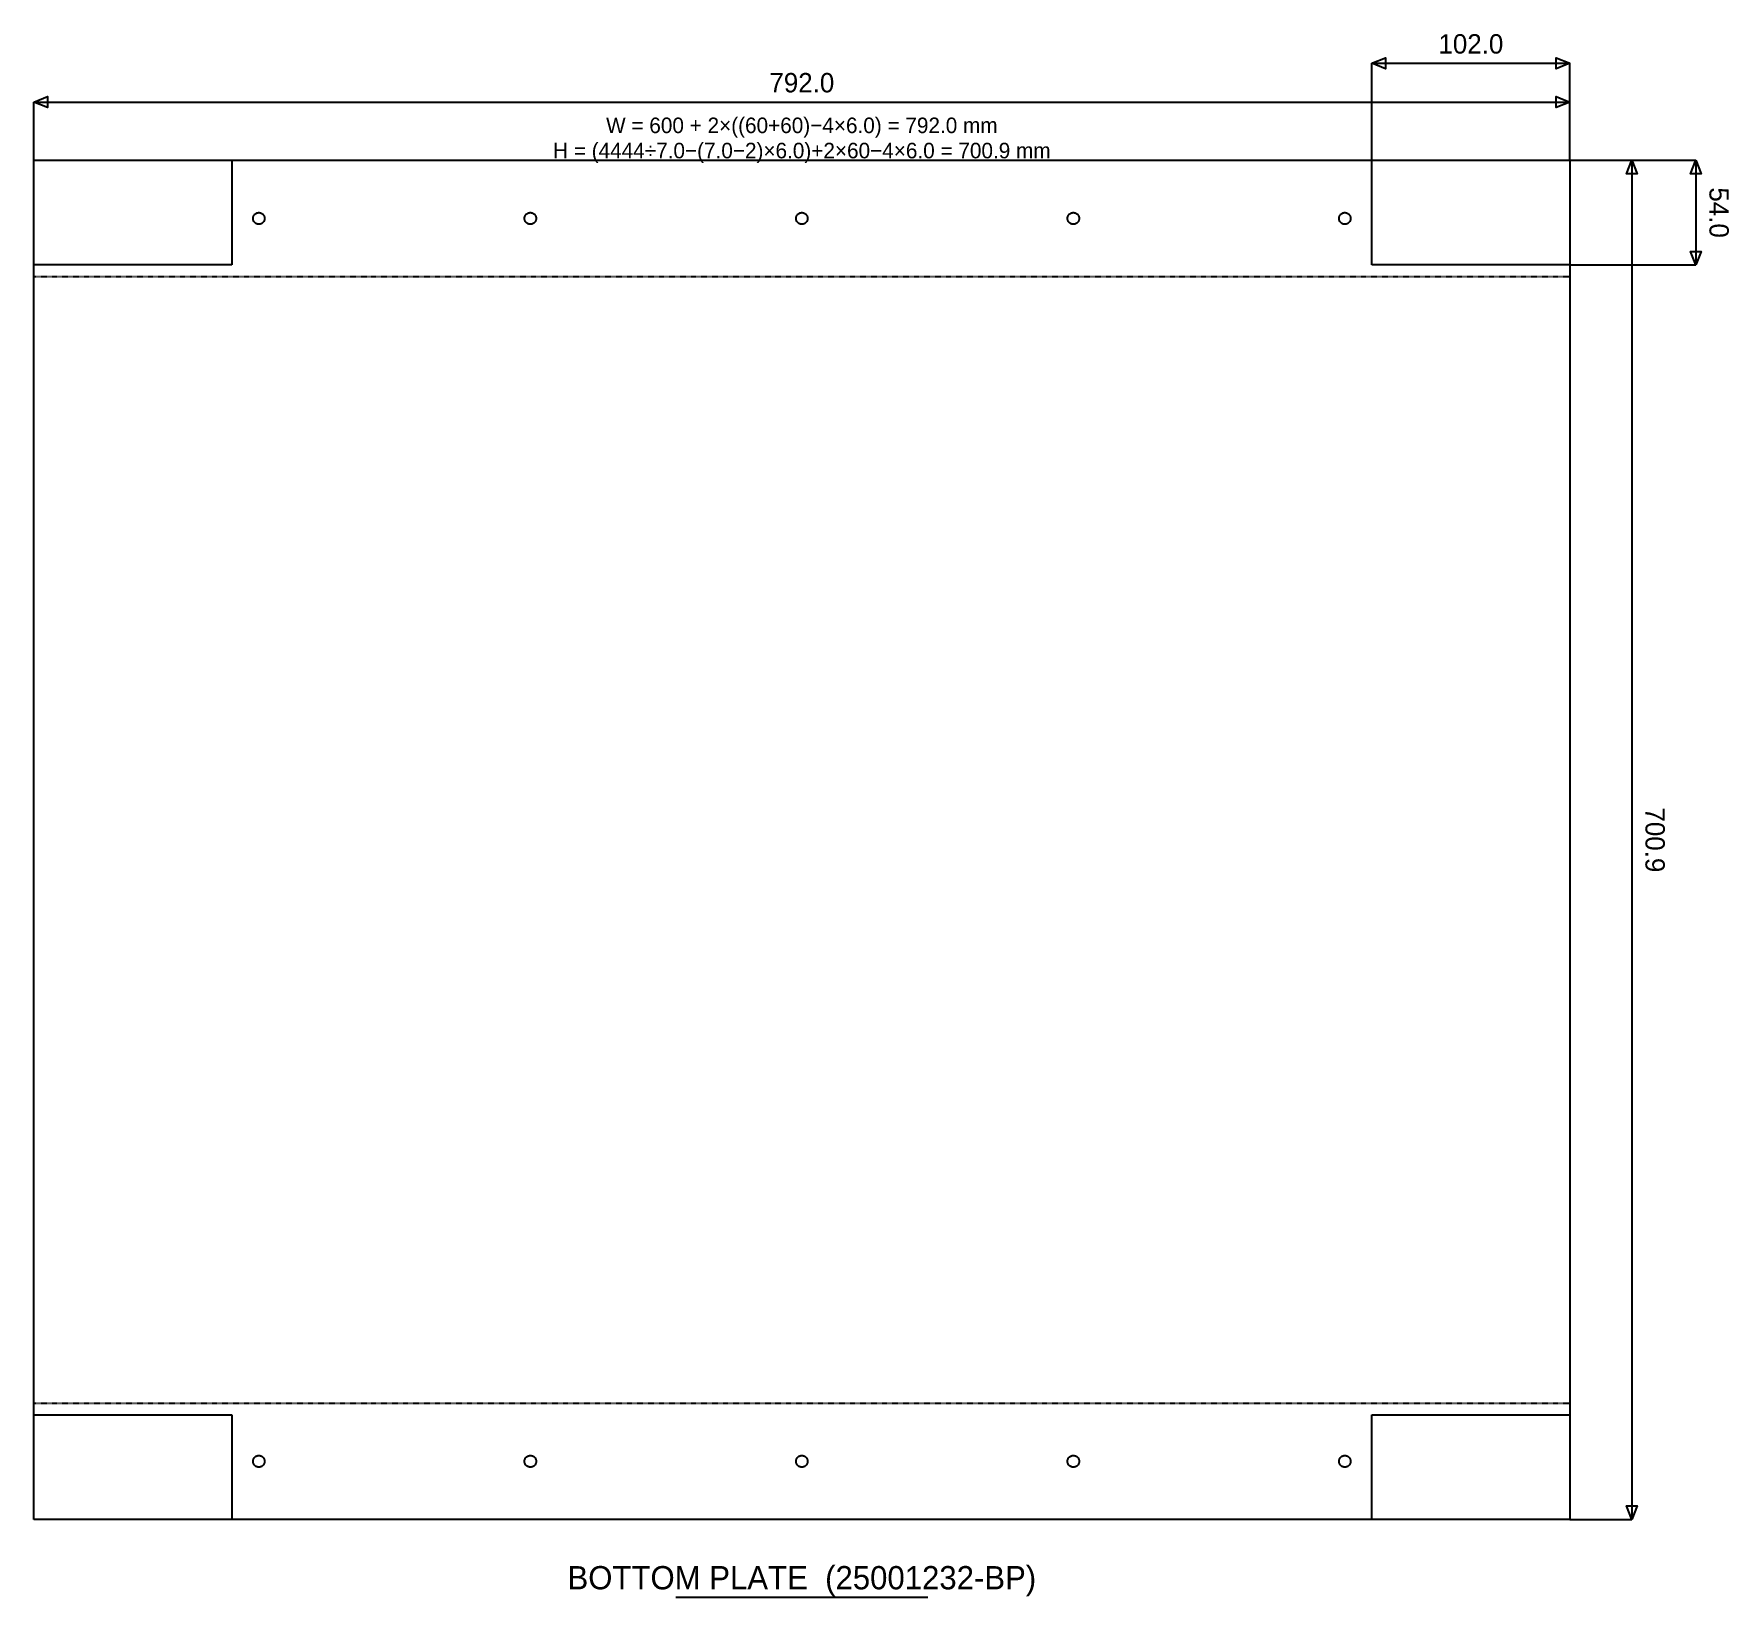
# Model space of a CAD drawing. Header units: millimetres. Extents: x 0 to 954, y -1000001 to 1016.
# Drawn here: x 80 to 954, y 210 to 1016 of the extents above; entities outside this region: 1.
import ezdxf
from ezdxf.enums import TextEntityAlignment as Align

# ---------------------------------------------------------------- set-up
doc = ezdxf.new("R2010")
doc.units = ezdxf.units.MM
doc.linetypes.add('DASHED', pattern=[0.5, 0.25, -0.25])
for name, color, linetype in [('COIL_META', 8, 'Continuous'), ('DRAWING', 7, 'Continuous'), ('TEXT', 7, 'Continuous')]:
    doc.layers.add(name, color=color, linetype=linetype)

msp = doc.modelspace()

# ---------------------------------------------------------------- linework, layer by layer
at = {"layer": 'DRAWING', "linetype": 'CONTINUOUS', "true_color": 0xe06000}
for p, q in [((770, 950.86), (770, 1000.86)), ((770, 1000.86), (872, 1000.86)), ((872, 950.86), (872, 1000.86)), ((80, 950.86), (80, 980.86)), ((80, 980.86), (872, 980.86)), ((872, 950.86), (872, 980.86)), ((872, 950.86), (904, 950.86)), ((872, 950.86), (937, 950.86)), ((904, 950.86), (904, 250)), ((937, 950.86), (937, 896.86)), ((872, 896.86), (937, 896.86)), ((872, 250), (904, 250))]:
    msp.add_line(p, q, dxfattribs=at)
at = {"layer": 'DRAWING', "linetype": 'CONTINUOUS', "true_color": 0x111111}
for p, q in [((80, 950.86), (872, 950.86)), ((80, 250), (80, 950.86)), ((80, 950.86), (872, 950.86)), ((80, 250), (80, 950.86)), ((872, 950.86), (872, 250)), ((872, 950.86), (872, 250)), ((872, 250), (80, 250)), ((872, 250), (80, 250)), ((411, 210), (541, 210))]:
    msp.add_line(p, q, dxfattribs=at)
at = {"layer": 'DRAWING', "linetype": 'CONTINUOUS', "true_color": 0x555555}
for p, q in [((80, 950.86), (182, 950.86)), ((80, 896.86), (80, 950.86)), ((182, 950.86), (182, 896.86)), ((770, 950.86), (872, 950.86)), ((770, 896.86), (770, 950.86)), ((872, 950.86), (872, 896.86)), ((182, 896.86), (80, 896.86)), ((872, 896.86), (770, 896.86)), ((80, 304), (182, 304)), ((80, 250), (80, 304)), ((182, 304), (182, 250)), ((770, 304), (872, 304)), ((770, 250), (770, 304)), ((872, 304), (872, 250)), ((182, 250), (80, 250)), ((872, 250), (770, 250))]:
    msp.add_line(p, q, dxfattribs=at)
at = {"layer": 'DRAWING', "linetype": 'DASHED', "true_color": 0x888888}
for p, q in [((80, 890.86), (872, 890.86)), ((80, 310), (872, 310))]:
    msp.add_line(p, q, dxfattribs=at)
at = {"layer": 'DRAWING', "linetype": 'CONTINUOUS', "true_color": 0xe06000}
for points in [[(770, 1000.86), (777, 1003.66), (777, 998.06)], [(872, 1000.86), (865, 998.06), (865, 1003.66)], [(80, 980.86), (87, 983.66), (87, 978.06)], [(872, 980.86), (865, 978.06), (865, 983.66)], [(904, 950.86), (906.8, 943.86), (901.2, 943.86)], [(937, 950.86), (939.8, 943.86), (934.2, 943.86)], [(937, 896.86), (934.2, 903.86), (939.8, 903.86)], [(904, 250), (901.2, 257), (906.8, 257)]]:
    msp.add_lwpolyline(points, close=True, dxfattribs=at)
at = {"layer": 'DRAWING', "linetype": 'CONTINUOUS', "true_color": 0xcc2222}
for points in [[(199, 920.86), (198.99, 920.6), (198.95, 920.34), (198.9, 920.08), (198.82, 919.83), (198.72, 919.59), (198.6, 919.36), (198.46, 919.14), (198.3, 918.93), (198.12, 918.74), (197.93, 918.56), (197.72, 918.4), (197.5, 918.26), (197.27, 918.14), (197.03, 918.04), (196.78, 917.96), (196.52, 917.9), (196.26, 917.87), (196, 917.86), (195.74, 917.87), (195.48, 917.9), (195.22, 917.96), (194.97, 918.04), (194.73, 918.14), (194.5, 918.26), (194.28, 918.4), (194.07, 918.56), (193.88, 918.74), (193.7, 918.93), (193.54, 919.14), (193.4, 919.36), (193.28, 919.59), (193.18, 919.83), (193.1, 920.08), (193.05, 920.34), (193.01, 920.6), (193, 920.86), (193.01, 921.12), (193.05, 921.38), (193.1, 921.63), (193.18, 921.88), (193.28, 922.12), (193.4, 922.36), (193.54, 922.58), (193.7, 922.79), (193.88, 922.98), (194.07, 923.16), (194.28, 923.31), (194.5, 923.46), (194.73, 923.58), (194.97, 923.68), (195.22, 923.75), (195.48, 923.81), (195.74, 923.85), (196, 923.86), (196.26, 923.85), (196.52, 923.81), (196.78, 923.75), (197.03, 923.68), (197.27, 923.58), (197.5, 923.46), (197.72, 923.31), (197.93, 923.16), (198.12, 922.98), (198.3, 922.79), (198.46, 922.58), (198.6, 922.36), (198.72, 922.12), (198.82, 921.88), (198.9, 921.63), (198.95, 921.38), (198.99, 921.12), (199, 920.86)], [(339, 920.86), (338.99, 920.6), (338.95, 920.34), (338.9, 920.08), (338.82, 919.83), (338.72, 919.59), (338.6, 919.36), (338.46, 919.14), (338.3, 918.93), (338.12, 918.74), (337.93, 918.56), (337.72, 918.4), (337.5, 918.26), (337.27, 918.14), (337.03, 918.04), (336.78, 917.96), (336.52, 917.9), (336.26, 917.87), (336, 917.86), (335.74, 917.87), (335.48, 917.9), (335.22, 917.96), (334.97, 918.04), (334.73, 918.14), (334.5, 918.26), (334.28, 918.4), (334.07, 918.56), (333.88, 918.74), (333.7, 918.93), (333.54, 919.14), (333.4, 919.36), (333.28, 919.59), (333.18, 919.83), (333.1, 920.08), (333.05, 920.34), (333.01, 920.6), (333, 920.86), (333.01, 921.12), (333.05, 921.38), (333.1, 921.63), (333.18, 921.88), (333.28, 922.12), (333.4, 922.36), (333.54, 922.58), (333.7, 922.79), (333.88, 922.98), (334.07, 923.16), (334.28, 923.31), (334.5, 923.46), (334.73, 923.58), (334.97, 923.68), (335.22, 923.75), (335.48, 923.81), (335.74, 923.85), (336, 923.86), (336.26, 923.85), (336.52, 923.81), (336.78, 923.75), (337.03, 923.68), (337.27, 923.58), (337.5, 923.46), (337.72, 923.31), (337.93, 923.16), (338.12, 922.98), (338.3, 922.79), (338.46, 922.58), (338.6, 922.36), (338.72, 922.12), (338.82, 921.88), (338.9, 921.63), (338.95, 921.38), (338.99, 921.12), (339, 920.86)], [(479, 920.86), (478.99, 920.6), (478.95, 920.34), (478.9, 920.08), (478.82, 919.83), (478.72, 919.59), (478.6, 919.36), (478.46, 919.14), (478.3, 918.93), (478.12, 918.74), (477.93, 918.56), (477.72, 918.4), (477.5, 918.26), (477.27, 918.14), (477.03, 918.04), (476.78, 917.96), (476.52, 917.9), (476.26, 917.87), (476, 917.86), (475.74, 917.87), (475.48, 917.9), (475.22, 917.96), (474.97, 918.04), (474.73, 918.14), (474.5, 918.26), (474.28, 918.4), (474.07, 918.56), (473.88, 918.74), (473.7, 918.93), (473.54, 919.14), (473.4, 919.36), (473.28, 919.59), (473.18, 919.83), (473.1, 920.08), (473.05, 920.34), (473.01, 920.6), (473, 920.86), (473.01, 921.12), (473.05, 921.38), (473.1, 921.63), (473.18, 921.88), (473.28, 922.12), (473.4, 922.36), (473.54, 922.58), (473.7, 922.79), (473.88, 922.98), (474.07, 923.16), (474.28, 923.31), (474.5, 923.46), (474.73, 923.58), (474.97, 923.68), (475.22, 923.75), (475.48, 923.81), (475.74, 923.85), (476, 923.86), (476.26, 923.85), (476.52, 923.81), (476.78, 923.75), (477.03, 923.68), (477.27, 923.58), (477.5, 923.46), (477.72, 923.31), (477.93, 923.16), (478.12, 922.98), (478.3, 922.79), (478.46, 922.58), (478.6, 922.36), (478.72, 922.12), (478.82, 921.88), (478.9, 921.63), (478.95, 921.38), (478.99, 921.12), (479, 920.86)], [(619, 920.86), (618.99, 920.6), (618.95, 920.34), (618.9, 920.08), (618.82, 919.83), (618.72, 919.59), (618.6, 919.36), (618.46, 919.14), (618.3, 918.93), (618.12, 918.74), (617.93, 918.56), (617.72, 918.4), (617.5, 918.26), (617.27, 918.14), (617.03, 918.04), (616.78, 917.96), (616.52, 917.9), (616.26, 917.87), (616, 917.86), (615.74, 917.87), (615.48, 917.9), (615.22, 917.96), (614.97, 918.04), (614.73, 918.14), (614.5, 918.26), (614.28, 918.4), (614.07, 918.56), (613.88, 918.74), (613.7, 918.93), (613.54, 919.14), (613.4, 919.36), (613.28, 919.59), (613.18, 919.83), (613.1, 920.08), (613.05, 920.34), (613.01, 920.6), (613, 920.86), (613.01, 921.12), (613.05, 921.38), (613.1, 921.63), (613.18, 921.88), (613.28, 922.12), (613.4, 922.36), (613.54, 922.58), (613.7, 922.79), (613.88, 922.98), (614.07, 923.16), (614.28, 923.31), (614.5, 923.46), (614.73, 923.58), (614.97, 923.68), (615.22, 923.75), (615.48, 923.81), (615.74, 923.85), (616, 923.86), (616.26, 923.85), (616.52, 923.81), (616.78, 923.75), (617.03, 923.68), (617.27, 923.58), (617.5, 923.46), (617.72, 923.31), (617.93, 923.16), (618.12, 922.98), (618.3, 922.79), (618.46, 922.58), (618.6, 922.36), (618.72, 922.12), (618.82, 921.88), (618.9, 921.63), (618.95, 921.38), (618.99, 921.12), (619, 920.86)], [(759, 920.86), (758.99, 920.6), (758.95, 920.34), (758.9, 920.08), (758.82, 919.83), (758.72, 919.59), (758.6, 919.36), (758.46, 919.14), (758.3, 918.93), (758.12, 918.74), (757.93, 918.56), (757.72, 918.4), (757.5, 918.26), (757.27, 918.14), (757.03, 918.04), (756.78, 917.96), (756.52, 917.9), (756.26, 917.87), (756, 917.86), (755.74, 917.87), (755.48, 917.9), (755.22, 917.96), (754.97, 918.04), (754.73, 918.14), (754.5, 918.26), (754.28, 918.4), (754.07, 918.56), (753.88, 918.74), (753.7, 918.93), (753.54, 919.14), (753.4, 919.36), (753.28, 919.59), (753.18, 919.83), (753.1, 920.08), (753.05, 920.34), (753.01, 920.6), (753, 920.86), (753.01, 921.12), (753.05, 921.38), (753.1, 921.63), (753.18, 921.88), (753.28, 922.12), (753.4, 922.36), (753.54, 922.58), (753.7, 922.79), (753.88, 922.98), (754.07, 923.16), (754.28, 923.31), (754.5, 923.46), (754.73, 923.58), (754.97, 923.68), (755.22, 923.75), (755.48, 923.81), (755.74, 923.85), (756, 923.86), (756.26, 923.85), (756.52, 923.81), (756.78, 923.75), (757.03, 923.68), (757.27, 923.58), (757.5, 923.46), (757.72, 923.31), (757.93, 923.16), (758.12, 922.98), (758.3, 922.79), (758.46, 922.58), (758.6, 922.36), (758.72, 922.12), (758.82, 921.88), (758.9, 921.63), (758.95, 921.38), (758.99, 921.12), (759, 920.86)], [(199, 280), (198.99, 279.74), (198.95, 279.48), (198.9, 279.22), (198.82, 278.97), (198.72, 278.73), (198.6, 278.5), (198.46, 278.28), (198.3, 278.07), (198.12, 277.88), (197.93, 277.7), (197.72, 277.54), (197.5, 277.4), (197.27, 277.28), (197.03, 277.18), (196.78, 277.1), (196.52, 277.05), (196.26, 277.01), (196, 277), (195.74, 277.01), (195.48, 277.05), (195.22, 277.1), (194.97, 277.18), (194.73, 277.28), (194.5, 277.4), (194.28, 277.54), (194.07, 277.7), (193.88, 277.88), (193.7, 278.07), (193.54, 278.28), (193.4, 278.5), (193.28, 278.73), (193.18, 278.97), (193.1, 279.22), (193.05, 279.48), (193.01, 279.74), (193, 280), (193.01, 280.26), (193.05, 280.52), (193.1, 280.78), (193.18, 281.03), (193.28, 281.27), (193.4, 281.5), (193.54, 281.72), (193.7, 281.93), (193.88, 282.12), (194.07, 282.3), (194.28, 282.46), (194.5, 282.6), (194.73, 282.72), (194.97, 282.82), (195.22, 282.9), (195.48, 282.95), (195.74, 282.99), (196, 283), (196.26, 282.99), (196.52, 282.95), (196.78, 282.9), (197.03, 282.82), (197.27, 282.72), (197.5, 282.6), (197.72, 282.46), (197.93, 282.3), (198.12, 282.12), (198.3, 281.93), (198.46, 281.72), (198.6, 281.5), (198.72, 281.27), (198.82, 281.03), (198.9, 280.78), (198.95, 280.52), (198.99, 280.26), (199, 280)], [(339, 280), (338.99, 279.74), (338.95, 279.48), (338.9, 279.22), (338.82, 278.97), (338.72, 278.73), (338.6, 278.5), (338.46, 278.28), (338.3, 278.07), (338.12, 277.88), (337.93, 277.7), (337.72, 277.54), (337.5, 277.4), (337.27, 277.28), (337.03, 277.18), (336.78, 277.1), (336.52, 277.05), (336.26, 277.01), (336, 277), (335.74, 277.01), (335.48, 277.05), (335.22, 277.1), (334.97, 277.18), (334.73, 277.28), (334.5, 277.4), (334.28, 277.54), (334.07, 277.7), (333.88, 277.88), (333.7, 278.07), (333.54, 278.28), (333.4, 278.5), (333.28, 278.73), (333.18, 278.97), (333.1, 279.22), (333.05, 279.48), (333.01, 279.74), (333, 280), (333.01, 280.26), (333.05, 280.52), (333.1, 280.78), (333.18, 281.03), (333.28, 281.27), (333.4, 281.5), (333.54, 281.72), (333.7, 281.93), (333.88, 282.12), (334.07, 282.3), (334.28, 282.46), (334.5, 282.6), (334.73, 282.72), (334.97, 282.82), (335.22, 282.9), (335.48, 282.95), (335.74, 282.99), (336, 283), (336.26, 282.99), (336.52, 282.95), (336.78, 282.9), (337.03, 282.82), (337.27, 282.72), (337.5, 282.6), (337.72, 282.46), (337.93, 282.3), (338.12, 282.12), (338.3, 281.93), (338.46, 281.72), (338.6, 281.5), (338.72, 281.27), (338.82, 281.03), (338.9, 280.78), (338.95, 280.52), (338.99, 280.26), (339, 280)], [(479, 280), (478.99, 279.74), (478.95, 279.48), (478.9, 279.22), (478.82, 278.97), (478.72, 278.73), (478.6, 278.5), (478.46, 278.28), (478.3, 278.07), (478.12, 277.88), (477.93, 277.7), (477.72, 277.54), (477.5, 277.4), (477.27, 277.28), (477.03, 277.18), (476.78, 277.1), (476.52, 277.05), (476.26, 277.01), (476, 277), (475.74, 277.01), (475.48, 277.05), (475.22, 277.1), (474.97, 277.18), (474.73, 277.28), (474.5, 277.4), (474.28, 277.54), (474.07, 277.7), (473.88, 277.88), (473.7, 278.07), (473.54, 278.28), (473.4, 278.5), (473.28, 278.73), (473.18, 278.97), (473.1, 279.22), (473.05, 279.48), (473.01, 279.74), (473, 280), (473.01, 280.26), (473.05, 280.52), (473.1, 280.78), (473.18, 281.03), (473.28, 281.27), (473.4, 281.5), (473.54, 281.72), (473.7, 281.93), (473.88, 282.12), (474.07, 282.3), (474.28, 282.46), (474.5, 282.6), (474.73, 282.72), (474.97, 282.82), (475.22, 282.9), (475.48, 282.95), (475.74, 282.99), (476, 283), (476.26, 282.99), (476.52, 282.95), (476.78, 282.9), (477.03, 282.82), (477.27, 282.72), (477.5, 282.6), (477.72, 282.46), (477.93, 282.3), (478.12, 282.12), (478.3, 281.93), (478.46, 281.72), (478.6, 281.5), (478.72, 281.27), (478.82, 281.03), (478.9, 280.78), (478.95, 280.52), (478.99, 280.26), (479, 280)], [(619, 280), (618.99, 279.74), (618.95, 279.48), (618.9, 279.22), (618.82, 278.97), (618.72, 278.73), (618.6, 278.5), (618.46, 278.28), (618.3, 278.07), (618.12, 277.88), (617.93, 277.7), (617.72, 277.54), (617.5, 277.4), (617.27, 277.28), (617.03, 277.18), (616.78, 277.1), (616.52, 277.05), (616.26, 277.01), (616, 277), (615.74, 277.01), (615.48, 277.05), (615.22, 277.1), (614.97, 277.18), (614.73, 277.28), (614.5, 277.4), (614.28, 277.54), (614.07, 277.7), (613.88, 277.88), (613.7, 278.07), (613.54, 278.28), (613.4, 278.5), (613.28, 278.73), (613.18, 278.97), (613.1, 279.22), (613.05, 279.48), (613.01, 279.74), (613, 280), (613.01, 280.26), (613.05, 280.52), (613.1, 280.78), (613.18, 281.03), (613.28, 281.27), (613.4, 281.5), (613.54, 281.72), (613.7, 281.93), (613.88, 282.12), (614.07, 282.3), (614.28, 282.46), (614.5, 282.6), (614.73, 282.72), (614.97, 282.82), (615.22, 282.9), (615.48, 282.95), (615.74, 282.99), (616, 283), (616.26, 282.99), (616.52, 282.95), (616.78, 282.9), (617.03, 282.82), (617.27, 282.72), (617.5, 282.6), (617.72, 282.46), (617.93, 282.3), (618.12, 282.12), (618.3, 281.93), (618.46, 281.72), (618.6, 281.5), (618.72, 281.27), (618.82, 281.03), (618.9, 280.78), (618.95, 280.52), (618.99, 280.26), (619, 280)], [(759, 280), (758.99, 279.74), (758.95, 279.48), (758.9, 279.22), (758.82, 278.97), (758.72, 278.73), (758.6, 278.5), (758.46, 278.28), (758.3, 278.07), (758.12, 277.88), (757.93, 277.7), (757.72, 277.54), (757.5, 277.4), (757.27, 277.28), (757.03, 277.18), (756.78, 277.1), (756.52, 277.05), (756.26, 277.01), (756, 277), (755.74, 277.01), (755.48, 277.05), (755.22, 277.1), (754.97, 277.18), (754.73, 277.28), (754.5, 277.4), (754.28, 277.54), (754.07, 277.7), (753.88, 277.88), (753.7, 278.07), (753.54, 278.28), (753.4, 278.5), (753.28, 278.73), (753.18, 278.97), (753.1, 279.22), (753.05, 279.48), (753.01, 279.74), (753, 280), (753.01, 280.26), (753.05, 280.52), (753.1, 280.78), (753.18, 281.03), (753.28, 281.27), (753.4, 281.5), (753.54, 281.72), (753.7, 281.93), (753.88, 282.12), (754.07, 282.3), (754.28, 282.46), (754.5, 282.6), (754.73, 282.72), (754.97, 282.82), (755.22, 282.9), (755.48, 282.95), (755.74, 282.99), (756, 283), (756.26, 282.99), (756.52, 282.95), (756.78, 282.9), (757.03, 282.82), (757.27, 282.72), (757.5, 282.6), (757.72, 282.46), (757.93, 282.3), (758.12, 282.12), (758.3, 281.93), (758.46, 281.72), (758.6, 281.5), (758.72, 281.27), (758.82, 281.03), (758.9, 280.78), (758.95, 280.52), (758.99, 280.26), (759, 280)]]:
    msp.add_lwpolyline(points, close=True, dxfattribs=at)

# ---------------------------------------------------------------- texts
at = {"layer": 'COIL_META', "true_color": 0x666666}
msp.add_text('COIL_HELVIX_DIMS:{"bottom_plate":60.0,"coil_id":"25001232","coil_w":600.0,"fin_length":4444.0,"first_bend":60.0,"num_splits":7.0,"sheet_t":6.0}', height=2.5, dxfattribs=at).set_placement((0, -1000000))
at = {"layer": 'TEXT', "true_color": 0xe06000}
for s, height, p in [('102.0', 10, (821, 1010.86)), ('792.0', 10, (476, 990.86)), ('W = 600 + 2×((60+60)−4×6.0) = 792.0 mm', 8, (476, 968.86)), ('H = (4444÷7.0−(7.0−2)×6.0)+2×60−4×6.0 = 700.9 mm', 8, (476, 955.86))]:
    msp.add_text(s, height=height, dxfattribs=at).set_placement(p, align=Align.MIDDLE_CENTER)
for s, p in [('54.0', (949, 923.86)), ('700.9', (916, 600.43))]:
    msp.add_text(s, height=10, rotation=-90, dxfattribs=at).set_placement(p, align=Align.MIDDLE_CENTER)
at = {"layer": 'TEXT', "true_color": 0x111111}
msp.add_text('BOTTOM PLATE  (25001232-BP)', height=12, dxfattribs=at).set_placement((476, 220), align=Align.MIDDLE_CENTER)

doc.saveas('drawing.dxf')
